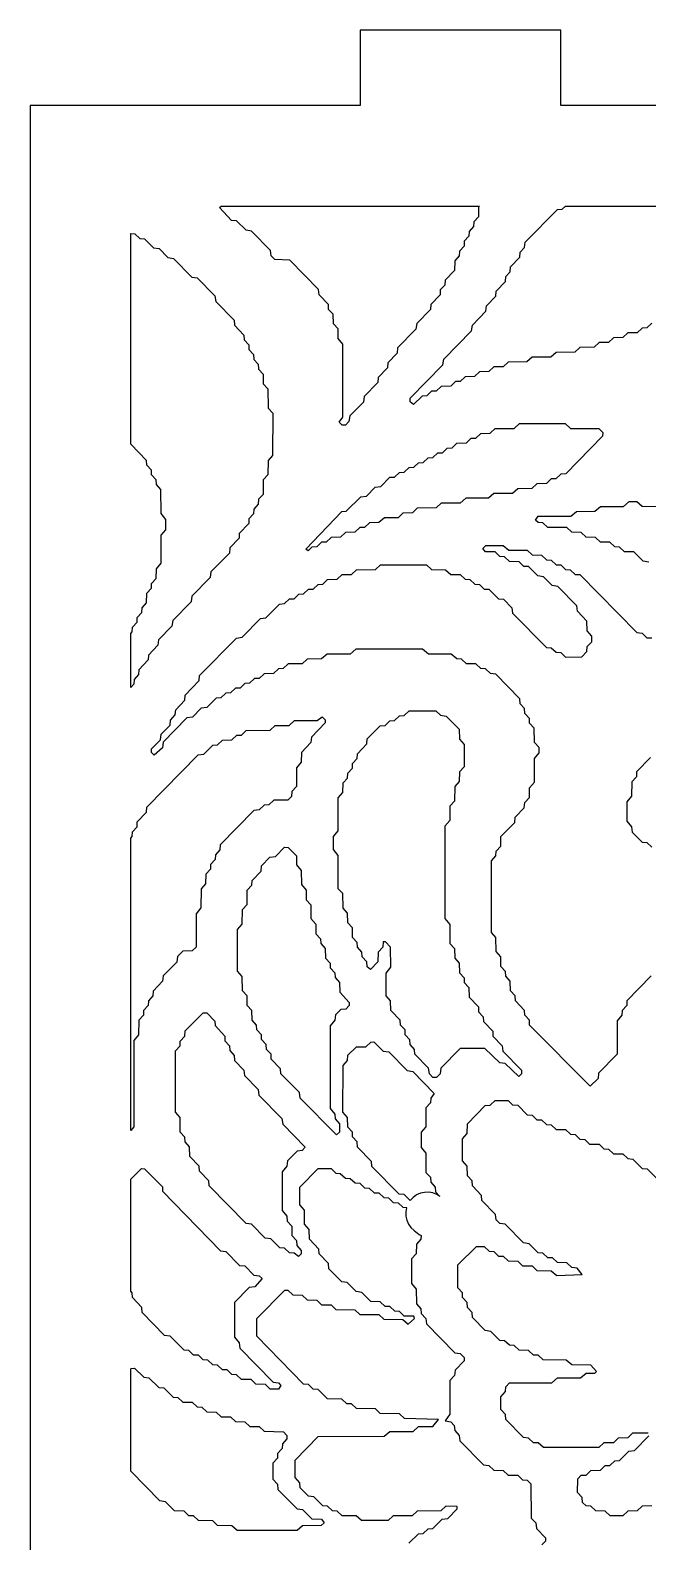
# Model space of a CAD drawing. Header units: millimetres. Extents: x 10 to 410, y 18 to 283.
# Drawn here: x 10 to 34.6, y 86.8 to 147 of the extents above; entities that cross this region are included whole.
import ezdxf

# ---------------------------------------------------------------- set-up
doc = ezdxf.new("R2010")
doc.units = ezdxf.units.MM
doc.layers.add('CUT', color=1, linetype='Continuous')

msp = doc.modelspace()

# ---------------------------------------------------------------- linework, layer by layer
at = {"layer": 'CUT'}
for points in [[(52.134, 21), (60.134, 21), (60.134, 24), (73.2679, 24), (73.2679, 144), (60.134, 144), (60.134, 147), (52.134, 147), (52.134, 144), (31.134, 144), (31.134, 147), (23.134, 147), (23.134, 144), (10, 144), (10, 24), (23.134, 24), (23.134, 21), (31.134, 21), (31.134, 24), (52.134, 24)], [(26.8928, 137.4364), (26.5197, 137.0454), (26.5116, 136.8548), (26.3291, 136.6576), (26.3211, 136.4671), (25.948, 136.0761), (25.9325, 135.8742), (25.3919, 135.3242), (25.3608, 135.0988), (24.6296, 134.3549), (24.606, 134.1408), (24.2329, 133.7497), (24.2248, 133.5592), (23.8518, 133.1681), (23.8437, 132.9776), (23.2957, 132.4163), (23.2646, 132.1909), (22.724, 131.6409), (22.6929, 131.4154), (22.549, 131.2729), (22.4152, 131.2729), (22.3014, 131.399), (22.4518, 131.5963), (22.4518, 134.4974), (22.2638, 134.7223), (22.2558, 135.1068), (22.0733, 135.3039), (22.0652, 135.6883), (21.8827, 135.8855), (21.8746, 136.0761), (21.5016, 136.4671), (21.4779, 136.6813), (20.3394, 137.8395), (19.7358, 137.8719), (19.5959, 138.018), (19.5723, 138.2322), (18.8148, 139.0027), (18.5924, 139.0351), (18.2192, 139.4066), (18.0207, 139.4228), (17.5399, 139.9422), (17.6023, 140), (27.8861, 140), (27.8537, 139.9533), (27.8456, 139.5689), (27.6631, 139.3717), (27.655, 139.1811), (27.4725, 138.984), (27.4645, 138.7934), (27.282, 138.5963), (27.2739, 138.4057), (27.0914, 138.2085), (27.0833, 138.018), (26.9008, 137.8208)], [(15.0223, 125.5555), (15.2103, 125.7805), (15.2103, 126.8993), (15.3954, 127.1097), (15.4008, 127.5184), (15.2103, 127.7566), (15.2048, 128.7093), (15.0223, 128.9065), (15.0143, 129.0971), (14.8318, 129.2942), (14.8237, 129.4848), (14.6412, 129.6819), (14.6331, 129.8725), (14, 130.5232), (14, 138.8993), (14.1641, 138.8919), (14.3582, 138.7065), (14.5452, 138.698), (14.9059, 138.3349), (15.1283, 138.3026), (15.4776, 137.9472), (15.7, 137.9148), (16.4304, 137.1718), (16.6528, 137.1394), (17.357, 136.423), (17.3881, 136.1976), (18.1193, 135.4537), (18.1348, 135.2519), (18.5079, 134.8609), (18.5159, 134.6703), (18.6984, 134.4731), (18.7065, 134.2826), (18.889, 134.0854), (18.8971, 133.8949), (19.0796, 133.6977), (19.0876, 133.5071), (19.2701, 133.31), (19.2782, 132.9256), (19.4633, 132.7151), (19.4688, 131.9563), (19.6539, 131.7458), (19.6513, 130.0697), (19.4688, 129.8725), (19.4607, 129.2942), (19.2782, 129.0971), (19.2701, 128.5188), (19.0876, 128.3216), (19.0796, 128.1311), (18.8971, 127.9339), (18.889, 127.7433), (18.7065, 127.5462), (18.6984, 127.3556), (18.3254, 126.9646), (18.3173, 126.774), (17.9442, 126.383), (17.9287, 126.1812), (17.1975, 125.4373), (17.1665, 125.2119), (16.4353, 124.468), (16.4042, 124.2426), (15.673, 123.4987), (15.6419, 123.2733), (15.1013, 122.7233), (15.0777, 122.5091), (14.7046, 122.1181), (14.6965, 121.9275), (14.3235, 121.5365), (14.3154, 121.3459), (14.1329, 121.1488), (14.1248, 120.9582), (14, 120.8233), (14, 122.9811), (14.0614, 123.0386), (14.0695, 123.2292), (14.252, 123.4264), (14.2601, 123.6169), (14.4426, 123.8141), (14.4506, 124.0046), (14.6331, 124.2018), (14.6412, 124.5862), (14.8237, 124.7834), (14.8318, 124.974), (15.0143, 125.1711)], [(25.8454, 129.9743), (26.0324, 129.9827), (26.2265, 130.1681), (26.4135, 130.1766), (26.6076, 130.362), (26.7947, 130.3704), (26.9888, 130.5559), (27.3664, 130.5643), (27.5605, 130.7497), (27.7475, 130.7581), (27.9416, 130.9436), (28.3192, 130.952), (28.5133, 131.1374), (29.272, 131.1459), (29.4797, 131.334), (31.3015, 131.334), (31.5091, 131.1459), (32.6354, 131.1402), (32.8003, 130.9836), (32.7929, 130.8338), (31.3264, 129.342), (31.128, 129.3259), (30.9339, 129.1404), (30.7468, 129.132), (30.5527, 128.9466), (30.1751, 128.9381), (29.9675, 128.75), (29.4129, 128.7443), (29.2052, 128.5561), (28.46, 128.5504), (28.2524, 128.3623), (27.345, 128.3623), (27.1225, 128.1711), (26.3638, 128.1627), (26.1697, 127.9773), (25.411, 127.9688), (25.2169, 127.7834), (24.8393, 127.775), (24.6452, 127.5895), (24.1054, 127.5868), (23.8829, 127.3957), (23.5053, 127.3872), (23.3112, 127.2018), (23.1242, 127.1934), (22.9301, 127.0079), (22.5525, 126.9995), (22.3584, 126.8141), (21.9808, 126.8057), (21.7867, 126.6202), (21.5997, 126.6118), (21.4056, 126.4264), (21.2185, 126.4179), (21.0664, 126.2752), (20.9775, 126.3341), (22.4038, 127.8341), (22.5739, 127.8445), (23.166, 128.4157), (23.3884, 128.448), (23.7377, 128.8034), (23.9601, 128.8358), (24.3208, 129.1988), (24.5079, 129.2073), (24.702, 129.3927), (24.889, 129.4011), (25.0831, 129.5866), (25.2701, 129.595), (25.4642, 129.7804), (25.6513, 129.7888)], [(26.5142, 111.6286), (26.7048, 111.3904), (26.7103, 110.6315), (26.8928, 110.4344), (26.9008, 110.05), (27.0833, 109.8528), (27.0914, 109.4684), (27.2739, 109.2712), (27.282, 109.0806), (27.4645, 108.8835), (27.4725, 108.4991), (27.8456, 108.108), (27.8537, 107.9175), (28.0362, 107.7203), (28.0442, 107.5298), (28.4173, 107.1387), (28.4254, 106.9482), (28.7984, 106.5571), (28.8221, 106.343), (29.5607, 105.5878), (29.5607, 105.4493), (29.4513, 105.3382), (28.9148, 105.8525), (28.6924, 105.8848), (28.1003, 106.456), (27.1261, 106.4503), (26.3447, 105.6635), (26.3211, 105.4493), (26.1811, 105.3033), (26.0359, 105.2955), (25.892, 105.438), (25.8609, 105.6635), (25.3129, 106.2248), (25.3048, 106.4153), (25.1223, 106.6125), (25.1142, 106.803), (24.9318, 107.0002), (24.9237, 107.1908), (24.7412, 107.3879), (24.7331, 107.5785), (24.3601, 107.9695), (24.352, 108.3539), (24.1695, 108.5511), (24.1669, 109.4518), (24.3574, 109.69), (24.352, 110.4864), (24.1507, 110.699), (24.0565, 110.7015), (24.0343, 110.4897), (23.8518, 110.2925), (23.8437, 109.9081), (23.5437, 109.6031), (23.4147, 109.703), (23.3992, 109.9048), (23.2167, 110.102), (23.2086, 110.2925), (23.0261, 110.4897), (23.018, 110.6803), (22.8355, 110.8774), (22.8275, 111.2618), (22.645, 111.459), (22.6369, 111.8434), (22.4544, 112.0406), (22.4463, 112.6189), (22.2638, 112.816), (22.2612, 114.142), (22.0707, 114.3802), (22.0733, 114.8932), (22.2612, 115.1181), (22.2612, 116.4308), (22.4463, 116.6412), (22.4544, 117.0256), (22.6369, 117.2228), (22.645, 117.4134), (22.8275, 117.6105), (22.8355, 117.8011), (23.018, 117.9983), (23.0261, 118.1888), (23.3992, 118.5798), (23.4147, 118.7817), (23.9283, 119.3042), (24.1267, 119.3203), (24.3208, 119.5058), (24.5079, 119.5142), (24.702, 119.6996), (24.889, 119.7081), (25.0831, 119.8935), (26.1562, 119.8962), (26.3399, 119.7243), (26.5623, 119.6919), (27.0759, 119.1694), (27.0914, 118.7737), (27.2765, 118.5633), (27.2739, 117.6626), (27.0914, 117.4654), (27.0833, 117.081), (26.9008, 116.8838), (26.8928, 116.3055), (26.7103, 116.1084), (26.7022, 115.5301), (26.5142, 115.3052)], [(18.0286, 118.7388), (18.2227, 118.9242), (18.4098, 118.9326), (18.6039, 119.1181), (19.5532, 119.1265), (19.7473, 119.3119), (20.3154, 119.3203), (20.5231, 119.5085), (21.4305, 119.5085), (21.6245, 119.6597), (21.7475, 119.5458), (21.7501, 119.4206), (21.1994, 118.8461), (21.1758, 118.6319), (20.8027, 118.2408), (20.7947, 117.8564), (20.6067, 117.6315), (20.6041, 116.8871), (20.4216, 116.69), (20.4061, 116.4881), (20.2622, 116.3456), (19.694, 116.3372), (19.4999, 116.1517), (19.3129, 116.1433), (19.1188, 115.9579), (18.9078, 115.9332), (17.5631, 114.5575), (17.555, 114.3669), (17.3725, 114.1698), (17.3645, 113.9792), (17.182, 113.782), (17.1739, 113.5915), (16.9914, 113.3943), (16.9833, 113.0099), (16.8008, 112.8127), (16.7954, 112.0538), (16.6048, 111.8157), (16.6022, 110.4897), (16.4509, 110.3359), (16.0733, 110.3275), (15.8636, 110.1223), (15.8325, 109.8968), (15.2919, 109.3469), (15.2682, 109.1327), (14.8952, 108.7416), (14.8871, 108.5511), (14.7046, 108.3539), (14.6965, 108.1634), (14.514, 107.9662), (14.506, 107.7756), (14.3235, 107.5785), (14.3154, 107.0002), (14.1275, 106.7753), (14.1275, 103.3301), (14, 103.1918), (14, 114.8301), (14.0614, 114.8965), (14.0695, 115.087), (14.252, 115.2842), (14.2601, 115.4748), (14.6331, 115.8658), (14.6486, 116.0676), (16.6868, 118.141), (16.9092, 118.1734), (17.2699, 118.5365), (17.4569, 118.5449), (17.651, 118.7303)], [(21.938, 109.8528), (21.9461, 109.6622), (22.1286, 109.4651), (22.1367, 109.2745), (22.3192, 109.0773), (22.3273, 108.6929), (22.7029, 108.2886), (22.7003, 108.1634), (22.5604, 108.0173), (22.3619, 108.0011), (22.1523, 107.796), (22.1286, 107.5818), (21.9407, 107.3568), (21.9407, 104.068), (22.1286, 103.8431), (22.1367, 103.6525), (22.3192, 103.4554), (22.3192, 103.123), (22.1962, 103.0091), (20.7467, 104.4687), (20.7157, 104.6942), (19.9845, 105.438), (19.969, 105.6399), (19.5959, 106.0309), (19.5878, 106.2215), (19.4053, 106.4186), (19.3973, 106.6092), (19.2148, 106.8063), (19.2067, 106.9969), (19.0242, 107.1941), (19.0161, 107.3846), (18.8336, 107.5818), (18.8256, 107.9662), (18.6431, 108.1634), (18.635, 108.5478), (18.4525, 108.745), (18.4444, 109.3232), (18.2593, 109.5337), (18.2593, 111.1966), (18.4444, 111.407), (18.4525, 111.9853), (18.635, 112.1824), (18.6431, 112.7607), (18.8256, 112.9579), (18.8336, 113.1484), (19.1911, 113.5158), (19.2148, 113.73), (19.5453, 114.0699), (19.7677, 114.1023), (20.1284, 114.4654), (20.2736, 114.4577), (20.5967, 114.129), (20.6067, 113.7611), (20.7947, 113.5361), (20.7973, 112.9856), (20.9852, 112.7607), (20.9933, 112.3763), (21.1758, 112.1791), (21.1784, 111.6286), (21.3664, 111.4037), (21.3744, 111.0193), (21.5569, 110.8221), (21.565, 110.6315), (21.7475, 110.4344), (21.7556, 110.05)], [(20.945, 102.527), (20.8339, 102.3876), (20.6229, 102.363), (20.2466, 101.9801), (20.223, 101.766), (20.035, 101.541), (20.035, 99.9969), (20.223, 99.772), (20.231, 99.5815), (20.4135, 99.3843), (20.4216, 98.9999), (20.6041, 98.8027), (20.6122, 98.6121), (20.7947, 98.415), (20.7947, 98.2765), (20.6852, 98.1653), (20.506, 98.3081), (20.319, 98.3165), (20.1249, 98.5019), (19.9378, 98.5104), (19.5771, 98.8735), (19.3547, 98.9058), (18.8148, 99.455), (18.5924, 99.4874), (17.126, 100.9792), (17.1105, 101.1811), (16.7374, 101.5721), (16.7293, 101.7627), (16.3563, 102.1537), (16.3482, 102.5381), (16.1657, 102.7353), (16.1576, 102.9258), (15.9752, 103.123), (15.9671, 103.7013), (15.782, 103.9117), (15.7846, 106.3633), (15.9671, 106.5605), (15.9752, 106.751), (16.1576, 106.9482), (16.1732, 107.15), (16.8888, 107.8741), (17.034, 107.8664), (17.357, 107.5377), (17.3671, 107.3637), (17.7456, 106.9449), (17.7537, 106.7543), (17.9362, 106.5571), (17.9442, 106.3666), (18.1267, 106.1694), (18.1348, 105.9789), (18.5079, 105.5878), (18.5315, 105.3737), (19.0721, 104.8237), (19.1032, 104.5982), (20.025, 103.6605), (20.056, 103.435)], [(25.7009, 100.7246), (25.5383, 100.6882), (25.3859, 100.6207), (25.2497, 100.5248), (25.1347, 100.4042), (25.13, 100.3968), (24.889, 100.6344), (24.6905, 100.6506), (23.6052, 101.7547), (23.5897, 101.9565), (23.0335, 102.5301), (23.018, 102.732), (22.8355, 102.9291), (22.8275, 103.1197), (22.645, 103.3168), (22.6369, 103.7013), (22.4518, 103.9117), (22.4544, 105.7817), (22.6369, 105.9789), (22.6524, 106.1807), (22.9869, 106.5171), (23.3645, 106.5255), (23.5586, 106.711), (23.6788, 106.7137), (24.0531, 106.3479), (24.2755, 106.3155), (25.0059, 105.5724), (25.2283, 105.54), (26.0903, 104.6595), (25.948, 104.4767), (25.9399, 104.2861), (25.7574, 104.089), (25.752, 103.3301), (25.5669, 103.1197), (25.5614, 102.5171), (25.752, 102.279), (25.7574, 101.5201), (25.9399, 101.3229), (25.948, 101.1323), (26.1305, 100.9352), (26.1386, 100.7446), (26.3039, 100.566), (26.1871, 100.64), (26.0316, 100.7001), (25.8675, 100.7286)], [(18.9396, 96.9672), (18.7172, 96.9348), (18.1348, 96.3345), (18.1293, 94.9566), (18.3173, 94.7316), (18.3409, 94.5174), (19.6701, 93.1653), (19.881, 93.1407), (19.9847, 93.0391), (19.881, 92.8884), (19.5567, 92.8884), (19.3626, 93.0738), (18.985, 93.0823), (18.7909, 93.2677), (18.4133, 93.2761), (18.2192, 93.4616), (18.0322, 93.47), (17.8381, 93.6554), (17.651, 93.6638), (17.4569, 93.8493), (17.2699, 93.8577), (17.0758, 94.0431), (16.8888, 94.0516), (16.6947, 94.237), (16.5076, 94.2454), (16.3135, 94.4309), (16.1265, 94.4393), (15.5752, 94.9962), (15.3528, 95.0286), (14.4581, 95.9388), (14.4426, 96.1407), (14.0695, 96.5317), (14.0614, 96.7223), (14, 96.7886), (14, 101.2461), (14.4249, 101.6733), (14.5566, 101.6628), (15.2608, 100.9465), (15.2708, 100.7724), (17.5738, 98.3996), (17.7848, 98.3749), (18.3361, 97.818), (18.5471, 97.7933), (18.9078, 97.4303), (19.1188, 97.4056), (19.2299, 97.2927)], [(16.832, 92.1714), (17.0261, 91.9859), (17.4037, 91.9775), (17.5978, 91.7921), (17.9754, 91.7837), (18.1695, 91.5982), (18.5471, 91.5898), (18.7412, 91.4044), (19.1188, 91.3959), (19.3129, 91.2105), (20.083, 91.1943), (20.223, 91.0483), (20.223, 90.9097), (20.0405, 90.7126), (20.0324, 90.522), (19.8499, 90.3248), (19.8418, 90.1343), (19.6593, 89.9371), (19.6593, 89.3068), (19.8418, 89.1097), (19.8655, 88.8955), (20.6229, 88.1249), (20.8453, 88.0925), (21.2185, 87.721), (21.5961, 87.7126), (21.6998, 87.5619), (21.5826, 87.4576), (20.8374, 87.4519), (20.6298, 87.2637), (18.2363, 87.2637), (18.0286, 87.4519), (17.4605, 87.4603), (17.2664, 87.6457), (16.6982, 87.6542), (16.5041, 87.8396), (16.3171, 87.848), (16.123, 88.0335), (15.7454, 88.0419), (15.3846, 88.405), (15.1622, 88.4373), (14, 89.623), (14, 93.6953), (14.0188, 93.7145), (14.1505, 93.725), (14.5248, 93.3592), (14.7222, 93.3373), (15.1204, 92.9552), (15.3189, 92.9391), (15.6921, 92.5675), (15.8792, 92.5591), (16.0733, 92.3737), (16.4509, 92.3652), (16.6449, 92.1798)]]:
    msp.add_lwpolyline(points, close=True, dxfattribs=at)
for points in [[(34.7487, 135.3356), (34.5546, 135.1501), (34.3676, 135.1417), (34.1735, 134.9563), (33.7959, 134.9478), (33.6018, 134.7624), (33.2242, 134.754), (33.0301, 134.5685), (32.6525, 134.5601), (32.4584, 134.3747), (31.8902, 134.3662), (31.6826, 134.1781), (30.9374, 134.1724), (30.7298, 133.9842), (29.9846, 133.9785), (29.7769, 133.7904), (29.0317, 133.7847), (28.8376, 133.5992), (28.46, 133.5908), (28.2659, 133.4054), (27.8883, 133.3969), (27.6942, 133.2115), (27.3166, 133.2031), (27.1225, 133.0176), (26.9355, 133.0092), (26.7414, 132.8238), (26.3638, 132.8154), (26.1697, 132.6299), (25.9827, 132.6215), (25.7886, 132.4361), (25.6015, 132.4276), (25.2588, 132.091), (25.1223, 132.2021), (25.1298, 132.352), (26.4326, 133.6774), (26.4637, 133.9028), (27.576, 135.0344), (27.6071, 135.2599), (28.1477, 135.8098), (28.1714, 136.024), (28.5444, 136.4151), (28.5525, 136.6056), (28.9256, 136.9966), (28.9336, 137.1872), (29.1161, 137.3844), (29.1242, 137.5749), (29.4973, 137.9659), (29.5053, 138.1565), (29.6878, 138.3537), (29.7033, 138.5555), (30.9906, 139.8612), (31.1777, 139.8696), (31.3142, 140), (39.8503, 140)], [(34.6318, 125.8201), (34.4094, 125.8525), (34.0362, 126.2241), (33.6586, 126.2325), (33.4645, 126.4179), (33.2774, 126.4264), (33.0833, 126.6118), (32.7057, 126.6202), (32.5116, 126.8057), (32.134, 126.8141), (31.9399, 126.9995), (31.5623, 127.0079), (31.3682, 127.1934), (30.6095, 127.2018), (30.4154, 127.3872), (30.2284, 127.3957), (30.1247, 127.4973), (30.2284, 127.6479), (31.5305, 127.6507), (31.7529, 127.8418), (32.4833, 127.8445), (32.7057, 128.0357), (33.6267, 128.0384), (33.8491, 128.2295), (34.16, 128.2323), (34.3676, 128.0441), (35.3033, 128.0384)], [(34.7248, 109.342), (33.7612, 108.3539), (33.7531, 108.1634), (33.5706, 107.9662), (33.5626, 107.7756), (33.3746, 107.5507), (33.372, 106.2248), (32.6334, 105.4696), (32.6097, 105.2555), (32.2962, 104.9477), (29.8865, 107.3879), (29.8784, 107.5785), (29.6959, 107.7756), (29.6878, 107.9662), (29.3222, 108.3459), (29.3067, 108.5478), (29.1242, 108.745), (29.1161, 109.1294), (28.9336, 109.3265), (28.9256, 109.5171), (28.7431, 109.7143), (28.735, 110.0987), (28.5499, 110.3091), (28.5444, 110.8741), (28.3619, 111.0713), (28.3619, 113.9239), (28.5444, 114.121), (28.5525, 114.3116), (28.735, 114.5088), (28.7431, 114.8932), (29.2911, 115.4544), (29.3148, 115.6686), (29.6723, 116.036), (29.6959, 116.2502), (29.8784, 116.4474), (29.8865, 116.8318), (30.0744, 117.0567), (30.077, 117.995), (30.265, 118.2199), (30.2595, 118.4347), (30.077, 118.6319), (30.069, 119.2101), (29.8865, 119.4073), (29.8784, 119.5979), (29.6959, 119.795), (29.6878, 119.9856), (29.5053, 120.1828), (29.4973, 120.3733), (28.5337, 121.3613), (28.3227, 121.386), (28.1286, 121.5714), (27.9416, 121.5798), (27.7475, 121.7653), (27.3699, 121.7737), (27.1758, 121.9591), (26.9888, 121.9676), (26.7663, 122.1587), (25.8589, 122.1587), (25.6229, 122.3526), (22.962, 122.3526), (22.7395, 122.1614), (21.8186, 122.1587), (21.5961, 121.9676), (21.028, 121.9591), (20.8339, 121.7737), (20.2657, 121.7653), (20.0716, 121.5798), (19.8846, 121.5714), (19.6905, 121.386), (19.3129, 121.3776), (19.1188, 121.1921), (18.9317, 121.1837), (18.7376, 120.9983), (18.5506, 120.9898), (18.3565, 120.8044), (18.1695, 120.796), (17.9754, 120.6105), (17.7883, 120.6021), (17.5942, 120.4167), (17.4072, 120.4082), (17.034, 120.0367), (16.8116, 120.0043), (16.4623, 119.649), (16.2399, 119.6166), (15.2919, 118.6522), (15.2608, 118.4267), (14.9412, 118.133), (14.8318, 118.2441), (14.8318, 118.3827), (15.1892, 118.7501), (15.2129, 118.9643), (15.5704, 119.3316), (15.5914, 119.5326), (15.7765, 119.743), (15.792, 119.9448), (16.1576, 120.3246), (16.1732, 120.5264), (16.7293, 121.1), (16.7448, 121.3019), (18.2113, 122.7937), (18.4337, 122.8261), (19.1641, 123.5691), (19.3865, 123.6015), (19.9264, 124.1507), (20.1249, 124.1669), (20.319, 124.3523), (20.506, 124.3607), (20.7001, 124.5462), (20.8871, 124.5546), (21.0812, 124.74), (21.2683, 124.7485), (21.4623, 124.9339), (21.6494, 124.9423), (21.8435, 125.1278), (22.2211, 125.1362), (22.4152, 125.3216), (22.7928, 125.33), (22.9869, 125.5155), (23.7456, 125.5239), (23.9532, 125.7121), (25.7751, 125.7121), (25.9827, 125.5239), (26.5373, 125.5182), (26.7449, 125.33), (27.1225, 125.3216), (27.3166, 125.1362), (27.5037, 125.1278), (27.6978, 124.9423), (27.8848, 124.9339), (28.0789, 124.7485), (28.2659, 124.74), (28.6506, 124.3607), (28.8491, 124.3446), (29.1796, 124.0046), (29.2032, 123.7905), (30.5563, 122.4221), (30.7433, 122.4137), (30.9374, 122.2283), (31.1244, 122.2198), (31.3185, 122.0344), (31.9639, 122.0506), (32.1652, 122.2632), (32.1733, 122.4538), (32.3558, 122.6509), (32.3612, 122.8657), (32.1733, 123.0907), (32.1652, 123.4751), (31.7921, 123.8661), (31.7685, 124.0803), (31.0111, 124.8508), (30.7887, 124.8832), (30.4394, 125.2386), (30.217, 125.2709), (29.8437, 125.6425), (29.6567, 125.6509), (29.4626, 125.8364), (29.085, 125.8448), (28.8909, 126.0302), (28.7039, 126.0386), (28.5098, 126.2241), (28.1322, 126.2325), (28.0184, 126.3586), (28.1457, 126.4875), (28.8376, 126.4848), (29.0601, 126.2936), (29.7905, 126.2909), (29.9846, 126.1055), (30.3622, 126.0971), (30.5563, 125.9116), (30.7433, 125.9032), (30.9374, 125.7178), (31.1244, 125.7093), (31.3185, 125.5239), (31.5056, 125.5155), (31.6997, 125.33), (31.8867, 125.3216), (34.1531, 123.0199), (34.3641, 122.9953), (34.5581, 122.8098), (34.7452, 122.8014)], [(34.6985, 118.039), (34.1423, 117.4654), (34.1343, 117.2748), (33.9518, 117.0777), (33.9437, 116.4994), (33.7557, 116.2745), (33.7557, 115.5058), (33.9437, 115.2809), (33.9673, 115.0667), (34.3676, 114.6677), (34.5546, 114.6593), (34.7487, 114.4738)], [(34.6075, 91.1354), (33.9865, 91.1352), (33.7924, 90.9498), (33.4148, 90.9414), (33.2207, 90.7559), (32.8431, 90.7475), (32.6354, 90.5593), (30.4325, 90.5593), (30.2249, 90.7475), (30.0378, 90.7559), (29.8437, 90.9414), (29.6453, 90.9575), (28.9336, 91.6852), (28.9256, 91.8757), (28.7431, 92.0729), (28.7405, 92.5859), (28.9256, 92.7963), (28.9336, 92.9869), (29.085, 93.1407), (30.7682, 93.1434), (30.9906, 93.3345), (31.9116, 93.3373), (32.134, 93.5284), (32.4833, 93.5311), (32.5511, 93.5958), (32.3211, 93.8493), (31.5623, 93.8577), (31.3399, 94.0488), (30.419, 94.0516), (30.2249, 94.237), (30.0378, 94.2454), (29.8437, 94.4309), (29.4661, 94.4393), (29.272, 94.6247), (29.085, 94.6332), (28.8909, 94.8186), (28.7039, 94.827), (28.3431, 95.1901), (28.1207, 95.2225), (27.6071, 95.745), (27.5916, 95.9468), (27.4091, 96.144), (27.401, 96.3345), (27.2185, 96.5317), (27.2105, 96.7223), (27.028, 96.9194), (27.028, 97.8334), (27.7646, 98.5715), (28.0754, 98.5688), (28.2695, 98.3834), (28.4565, 98.3749), (28.6506, 98.1895), (28.8376, 98.1811), (29.0317, 97.9956), (29.4093, 97.9872), (29.6034, 97.8018), (29.981, 97.7933), (30.1751, 97.6079), (30.7433, 97.5995), (30.9657, 97.4083), (31.9744, 97.4485), (31.7733, 97.7103), (31.5623, 97.7349), (31.3682, 97.9204), (30.9906, 97.9288), (30.7966, 98.1142), (30.6095, 98.1226), (30.4154, 98.3081), (30.2284, 98.3165), (29.8677, 98.6796), (29.6453, 98.712), (28.9148, 99.455), (28.6924, 99.4874), (28.5525, 99.6335), (28.5289, 99.8477), (27.9882, 100.3976), (27.9727, 100.5995), (27.6071, 100.9792), (27.5916, 101.1811), (27.4091, 101.3782), (27.401, 101.7627), (27.2159, 101.9731), (27.2159, 102.8605), (27.401, 103.071), (27.4091, 103.4554), (28.1207, 104.183), (28.3192, 104.1992), (28.5133, 104.3846), (29.0282, 104.3846), (29.1984, 104.2154), (29.4093, 104.1908), (29.794, 103.8115), (29.981, 103.803), (30.1751, 103.6176), (30.3622, 103.6092), (30.5563, 103.4237), (30.7433, 103.4153), (30.9374, 103.2299), (31.315, 103.2215), (31.5091, 103.036), (31.6961, 103.0276), (31.8902, 102.8422), (32.0773, 102.8337), (32.2714, 102.6483), (32.649, 102.6399), (32.8431, 102.4544), (33.0301, 102.446), (33.2242, 102.2606), (33.6018, 102.2521), (33.7959, 102.0667), (33.9943, 102.0505), (34.3676, 101.679), (34.566, 101.6628), (34.9393, 101.2913)], [(25.0796, 86.7517), (25.4642, 87.131), (25.6513, 87.1394), (25.8454, 87.3248), (26.0324, 87.3333), (26.4056, 87.7048), (26.628, 87.7372), (27.0043, 88.12), (27.0057, 88.2136), (26.5544, 88.2273), (26.3467, 88.0392), (25.411, 88.0335), (25.2034, 87.8453), (24.4582, 87.8396), (24.2505, 87.6514), (23.191, 87.6514), (22.9833, 87.8396), (22.4152, 87.848), (22.2211, 88.0335), (22.034, 88.0419), (21.84, 88.2273), (21.6529, 88.2357), (21.2922, 88.5988), (21.0812, 88.6235), (20.7467, 88.9598), (20.7312, 89.1617), (20.5461, 89.3721), (20.5461, 90.0657), (21.4623, 91.0082), (24.0984, 91.0109), (24.3208, 91.2021), (25.2418, 91.2048), (25.4642, 91.3959), (26.0324, 91.4044), (26.2574, 91.6824), (24.9061, 91.7225), (24.6984, 91.9107), (23.9397, 91.9191), (23.7456, 92.1045), (22.9869, 92.113), (22.7928, 92.2984), (22.6057, 92.3068), (22.4116, 92.4923), (21.8435, 92.5007), (21.4588, 92.88), (21.2718, 92.8884), (21.0777, 93.0738), (20.8792, 93.09), (19.0216, 94.9941), (19.0242, 95.7009), (20.1419, 96.8268), (20.2622, 96.824), (20.4563, 96.6386), (20.8339, 96.6302), (21.028, 96.4447), (21.4056, 96.4363), (21.5997, 96.2509), (21.9773, 96.2425), (22.1714, 96.057), (22.9301, 96.0486), (23.1242, 95.8632), (23.8829, 95.8547), (24.077, 95.6693), (24.8358, 95.6609), (25.0547, 95.4704), (25.3049, 95.7044), (25.2698, 95.7881), (24.8925, 95.7963), (24.6984, 95.9818), (24.5114, 95.9902), (24.3173, 96.1756), (24.1303, 96.184), (23.9362, 96.3695), (23.5586, 96.3779), (23.1978, 96.741), (22.9754, 96.7734), (22.6262, 97.1287), (22.4038, 97.1611), (21.8901, 97.6836), (21.8746, 97.8854), (21.5016, 98.2765), (21.4935, 98.467), (21.1204, 98.858), (21.1124, 99.2425), (20.9273, 99.4529), (20.9218, 100.0179), (20.7367, 100.2283), (20.7393, 100.9352), (21.4623, 101.6706), (21.9773, 101.6706), (22.1714, 101.4851), (22.3449, 101.4794), (22.5525, 101.2913), (22.7395, 101.2828), (22.9336, 101.0974), (23.1207, 101.089), (23.3148, 100.9035), (23.5018, 100.8951), (23.6959, 100.7097), (23.8829, 100.7013), (24.077, 100.5158), (24.2641, 100.5074), (24.4582, 100.322), (24.6452, 100.3135), (24.8393, 100.1281), (24.9906, 100.1213), (24.9855, 100.108), (24.9569, 99.9438), (24.961, 99.7772), (24.9974, 99.6147), (25.0649, 99.4623), (25.1608, 99.326), (25.2814, 99.2111), (25.488, 99.0497), (25.5649, 99.001), (25.5588, 98.858), (25.3763, 98.6609), (25.3682, 98.2765), (25.1857, 98.0793), (25.1803, 97.089), (25.3682, 96.8641), (25.3763, 96.2858), (25.5588, 96.0887), (25.5669, 95.8981), (25.7494, 95.7009), (25.773, 95.4867), (26.9116, 94.3285), (27.1225, 94.3038), (27.2739, 94.15), (27.2739, 94.0115), (26.9164, 93.6441), (26.8928, 93.4299), (26.7103, 93.2328), (26.7048, 91.8923), (26.5199, 91.6326), (26.7414, 91.5898), (26.8853, 91.4473), (26.9008, 91.2454), (27.0833, 91.0483), (27.107, 90.8341), (28.055, 89.8697), (28.2659, 89.845), (28.46, 89.6596), (28.8376, 89.6512), (29.0317, 89.4657), (29.4093, 89.4573), (29.6034, 89.2719), (29.7905, 89.2635), (29.9344, 89.1209), (29.9499, 87.7559), (30.1324, 87.5588), (30.156, 87.3446), (30.5161, 86.9639), (30.5135, 86.8387), (30.3736, 86.6926)], [(34.7452, 88.2357), (34.3676, 88.2273), (34.1735, 88.0419), (33.7959, 88.0335), (33.6018, 87.848), (33.0869, 87.848), (32.8928, 88.0335), (32.5152, 88.0419), (32.3211, 88.2273), (32.134, 88.2357), (31.9901, 88.3783), (31.9746, 88.5801), (31.7921, 88.7773), (31.7996, 89.3148), (31.9435, 89.4573), (32.1305, 89.4657), (32.3246, 89.6512), (32.7022, 89.6596), (32.8963, 89.845), (33.0833, 89.8535), (33.2774, 90.0389), (33.4645, 90.0473), (33.8377, 90.4189), (34.0601, 90.4513), (34.627, 91.0279)]]:
    msp.add_lwpolyline(points, dxfattribs=at)

doc.saveas('drawing.dxf')
